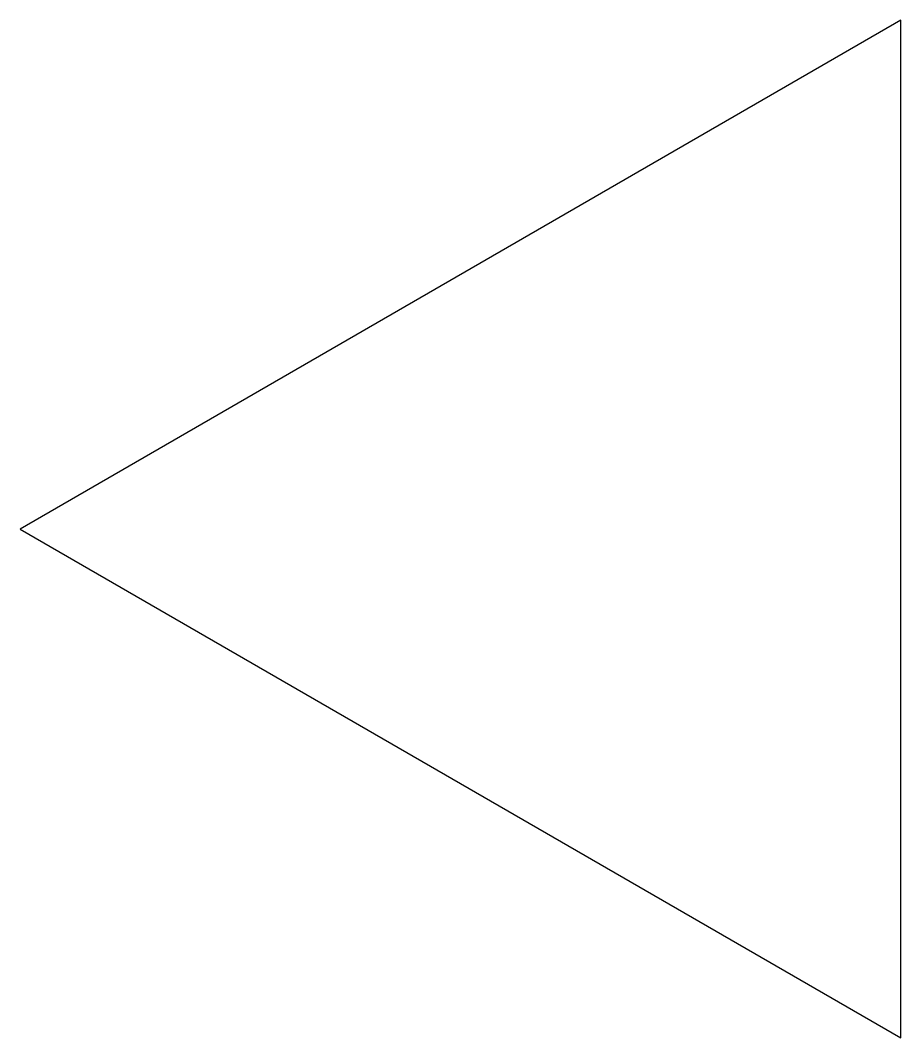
# Model space of a CAD drawing. Extents: x -2 to 1, y -1.73 to 1.73.
import ezdxf

# ---------------------------------------------------------------- set-up
doc = ezdxf.new("R2010")
doc.units = 0
doc.layers.get('0').update_dxf_attribs({"linetype": 'CONTINUOUS'})

msp = doc.modelspace()

# ---------------------------------------------------------------- linework, layer by layer
at = {"color": 0}
for p, q in [((1, 1.7321), (-2, 0)), ((1, -1.7321), (1, 1.7321)), ((-2, 0), (1, -1.7321))]:
    msp.add_line(p, q, dxfattribs=at)

doc.saveas('drawing.dxf')
